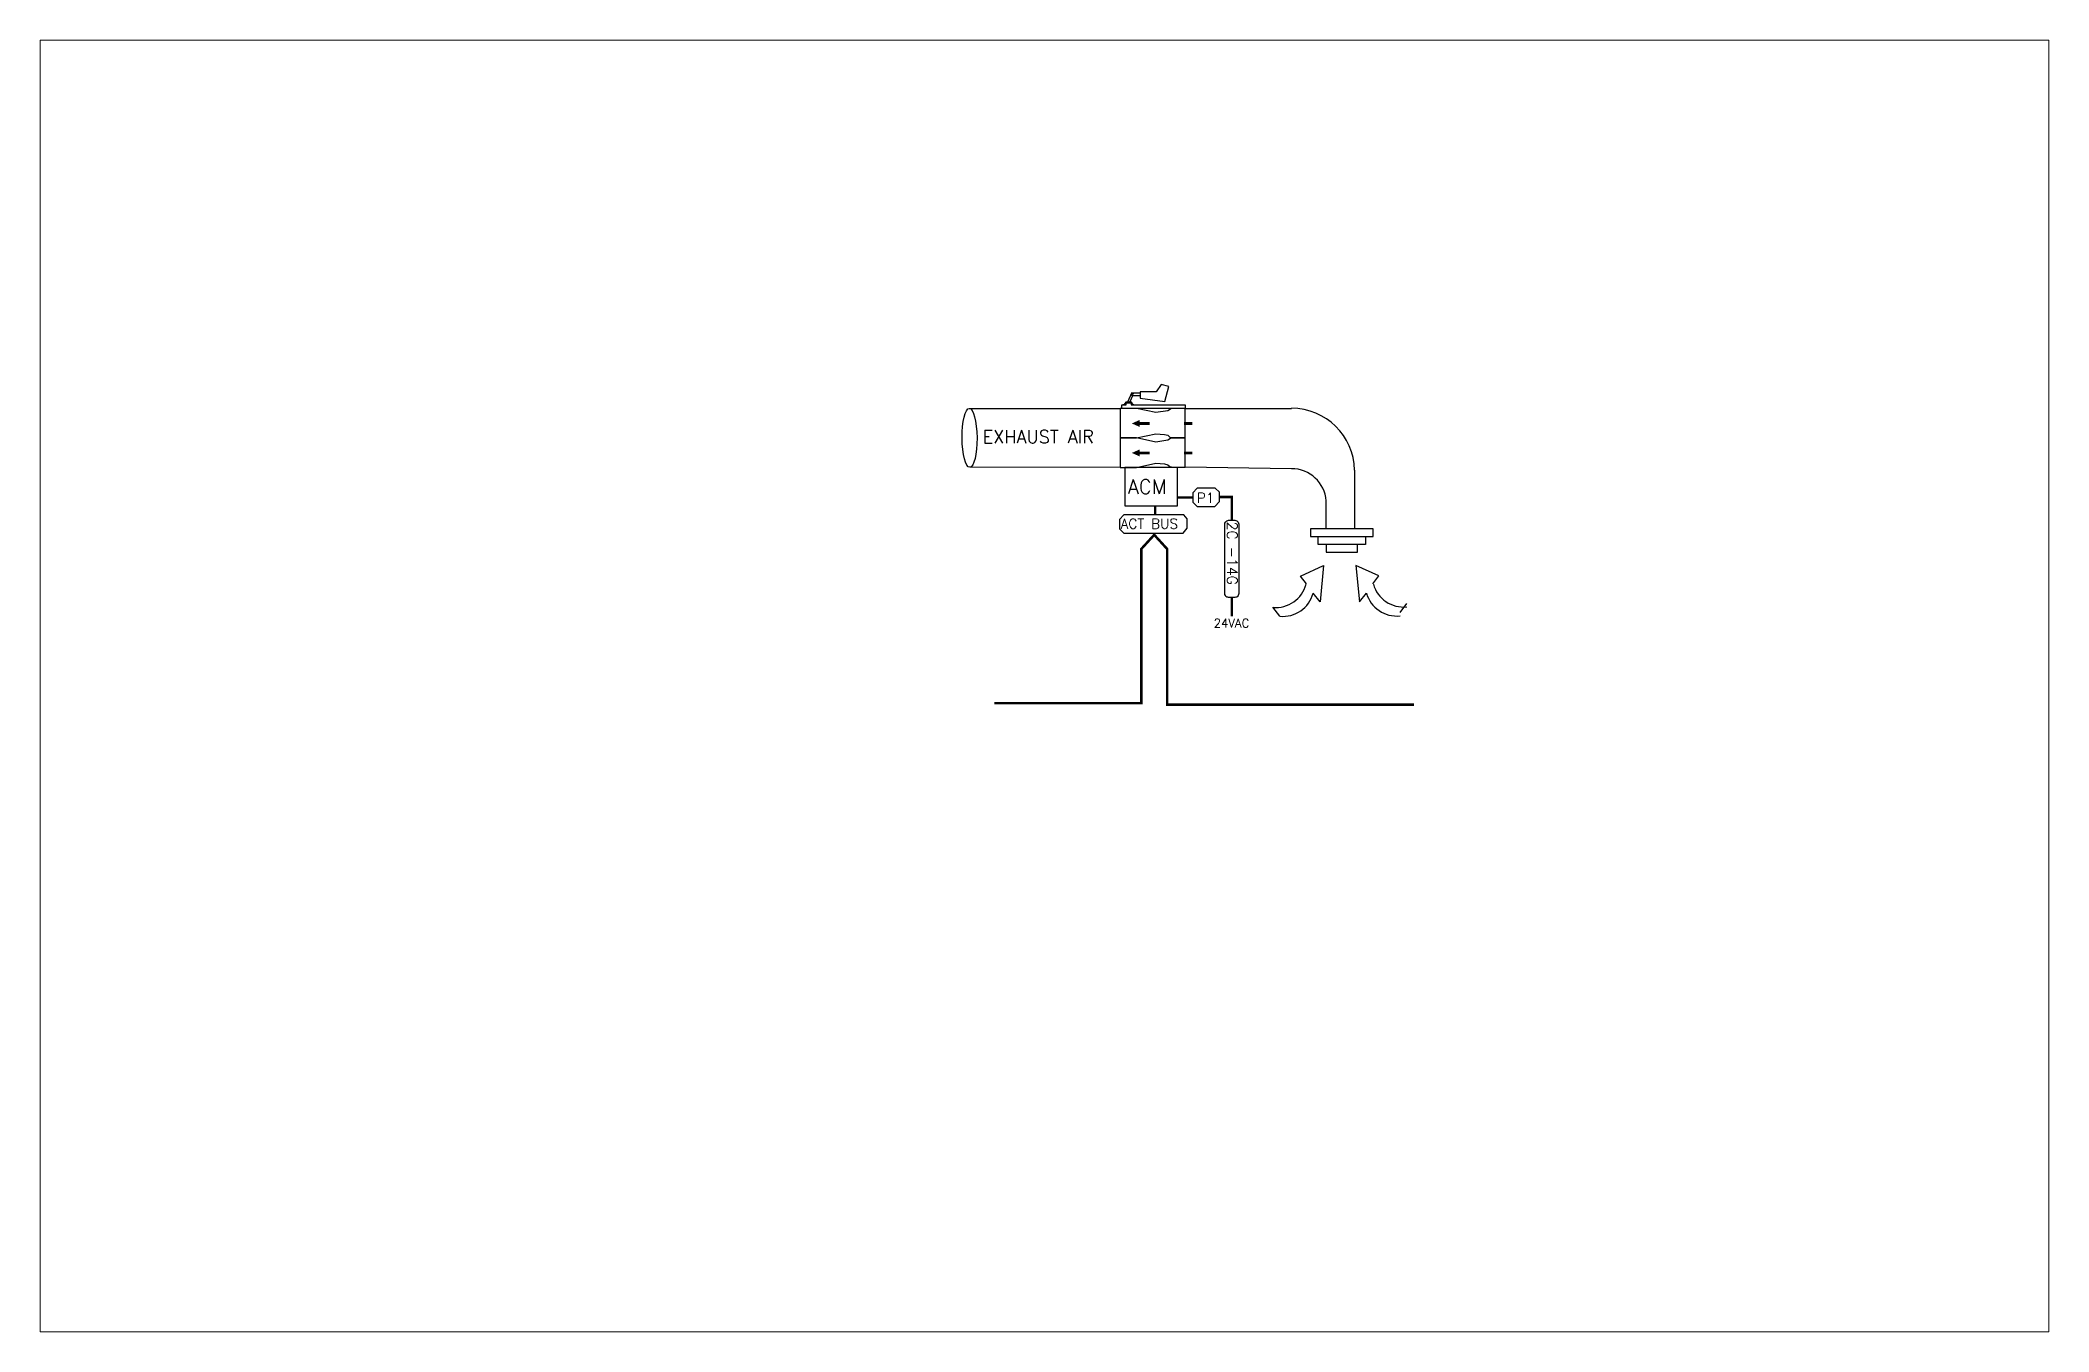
# Paper-space layout 'Layout1' of a CAD drawing. Extents: x 0.7 to 16.1, y 0.3 to 10.2.
# The model-space entities are those that its viewports show. They can reach past a viewport. Long polylines and large blocks are cut down to what shows.
import ezdxf

# ---------------------------------------------------------------- set-up
doc = ezdxf.new("R2010")
doc.units = 0
doc.header["$LTSCALE"] = 96
doc.header["$MEASUREMENT"] = 0
doc.layers.get('0').update_dxf_attribs({"linetype": 'CONTINUOUS'})
for name, color, linetype in [('GEX', 7, 'CONTINUOUS'), ('HOOD', 7, 'CONTINUOUS'), ('MVIEW', 1, 'CONTINUOUS'), ('SUP', 7, 'CONTINUOUS')]:
    doc.layers.add(name, color=color, linetype=linetype)
doc.styles.get("Standard").update_dxf_attribs({"font": 'ROMANS'})

msp = doc.modelspace()

# ---------------------------------------------------------------- linework, layer by layer
msp.add_ellipse((750.3, 691.2), major_axis=(-0.2, 21.7), ratio=0.253271)
at = {"layer": 'GEX', "color": 7, "linetype": 'Continuous', "lineweight": 25}
for points in [[(887.7, 725.1), (876, 725.1), (876, 720.5), (894.1, 717.9), (897.1, 729.1), (891.5, 730.5)], [(909, 712.9), (862.5, 712.9), (862.5, 715.4), (865.6, 715.4), (865.6, 717.1), (869.3, 717.1), (869.3, 715.4), (909, 715.4)], [(870.2, 723.6), (870.4, 723.8), (870.6, 723.9), (870.7, 723.8), (870.9, 723.6), (870.7, 723.4), (870.6, 723.3), (870.4, 723.4)], [(903.5, 669.4), (864.7, 669.4), (864.7, 641.2), (903.5, 641.2)]]:
    msp.add_lwpolyline(points, close=True, dxfattribs=at)
for points in [[(871.3, 715.6), (870.7, 715.6), (869.6, 717.5), (865.3, 717.5), (864, 715.6), (863.1, 715.6)], [(869.9, 724.5), (866.5, 717.5)], [(868.3, 717.5), (870.9, 722.8)], [(876.1, 724.1), (869.9, 724.1), (869.9, 722.5), (875.9, 722.5)]]:
    msp.add_lwpolyline(points, dxfattribs=at)
at = {"layer": 'GEX', "color": 7, "linetype": 'Continuous'}
msp.add_lwpolyline([(934.4, 644.3), (934.4, 651.1), (931.2, 654.1), (918, 654.1), (914.7, 650.7), (914.7, 643.8), (918, 640.7), (930.9, 640.7)], close=True, dxfattribs=at)
at = {"layer": 'GEX', "color": 7, "linetype": 'Continuous', "lineweight": 20, "const_width": 1.85}
msp.add_lwpolyline([(887, 634.6), (887, 641.3)], dxfattribs=at)
at = {"layer": 'GEX', "color": 7, "linetype": 'Continuous', "const_width": 1.85}
for points in [[(914.7, 647.3), (903.5, 647.3)], [(934.4, 647.7), (943.4, 647.7), (943.4, 630.5)], [(876.8, 605.6), (876.8, 495.9), (768.5, 495.9)], [(1077.7, 494.7), (895.8, 494.7), (895.8, 609.4), (886.3, 619.8), (876.8, 609.4), (876.8, 604.6)]]:
    msp.add_lwpolyline(points, dxfattribs=at)
at = {"layer": 'HOOD', "color": 0}
for p, q in [((750.1, 712.9), (861.1, 712.9)), ((873.2, 712.9), (861.1, 712.9)), ((861.1, 712.9), (861.1, 691.2)), ((887.5, 709.9), (873.2, 712.9)), ((896.3, 711.1), (887.5, 709.9)), ((899, 712.9), (896.3, 711.1)), ((909, 712.9), (899, 712.9)), ((909, 712.9), (987.4, 712.9)), ((909, 691.3), (909, 712.9)), ((873.2, 691.2), (861.1, 691.2)), ((861.1, 691.2), (861.1, 669.4)), ((861.1, 691.2), (873.2, 691.2)), ((873.2, 691.2), (887.5, 694.2)), ((887.5, 688.1), (873.2, 691.2)), ((887.5, 694.2), (893.9, 693.7)), ((896.3, 689.4), (887.5, 688.1)), ((893.9, 693.7), (896.3, 693.1)), ((896.3, 693.1), (897.9, 691.7)), ((899, 691.2), (896.3, 689.4)), ((897.9, 691.7), (899, 691.3)), ((899, 691.3), (909, 691.3)), ((909, 691.2), (899, 691.2)), ((909, 669.5), (909, 691.2)), ((861.1, 669.4), (750.5, 669.5)), ((861.1, 669.4), (873.2, 669.4)), ((873.2, 669.4), (887.5, 672.5)), ((887.5, 672.5), (893.9, 672)), ((893.9, 672), (896.3, 671.3)), ((896.3, 671.3), (897.9, 670)), ((897.9, 670), (899, 669.5)), ((899.2, 669.5), (899, 669.5)), ((899, 669.5), (909, 669.5)), ((987.4, 668.5), (909, 669.5)), ((1033.8, 667.4), (1033.8, 624.3)), ((1012.9, 624.3), (1012.9, 644.8)), ((1012.9, 624.3), (1001.4, 624.3)), ((1001.4, 624.3), (1001.4, 618.5)), ((1036, 624.3), (1012.9, 624.3)), ((1047.5, 624.3), (1036, 624.3)), ((1047.5, 618.5), (1047.5, 624.3)), ((1001.4, 618.5), (1047.5, 618.5)), ((1007.1, 612.7), (1007.1, 618.5)), ((1041.8, 612.7), (1007.1, 612.7)), ((1012.9, 612.7), (1012.9, 607)), ((1012.9, 607), (1036, 607)), ((1036, 607), (1036, 612.7)), ((1041.8, 618.5), (1041.8, 612.7)), ((994, 589.4), (1010.9, 597.2)), ((1010.9, 597.2), (1008.5, 570.5)), ((1034.8, 597.1), (1037.5, 570.5)), ((1051.8, 589.5), (1034.8, 597.1)), ((998.4, 583.7), (994, 589.4)), ((1008.5, 570.5), (1003.3, 576.9)), ((1037.5, 570.5), (1042.6, 576.9)), ((1047.4, 583.8), (1051.8, 589.5)), ((978.8, 559.9), (973.7, 566.5)), ((1067.3, 562.6), (1072.4, 569.3))]:
    msp.add_line(p, q, dxfattribs=at)
for points in [[(869.8, 701.8, 0, 5.23, 0), (875.7, 701.8, 5.23, 5.23, 0)], [(869.8, 680.1, 0, 5.23, 0), (875.7, 680.1, 5.23, 5.23, 0)]]:
    msp.add_lwpolyline(points, format="xyseb", dxfattribs=at)
at = {"layer": 'HOOD', "color": 0, "const_width": 2.04}
for points in [[(874.1, 701.8), (883, 701.8)], [(908.2, 701.8), (914.4, 701.8)], [(874.1, 680.1), (883, 680.1)], [(908.2, 680.1), (914.4, 680.1)]]:
    msp.add_lwpolyline(points, dxfattribs=at)
at = {"layer": 'HOOD', "color": 0}
for centre, radius, start, end in [((987.4, 666.6), 46.4, 1.0112, 90), ((987.4, 642.9), 25.6, 4.1744, 89.8926), ((975.8, 589.5), 23.2, 264.6728, 344.9895), ((980.9, 582.9), 23.2, 264.6728, 344.9895), ((1064.9, 583.2), 23.2, 195.6359, 275.9526), ((1070, 589.8), 23.2, 195.6359, 275.9526)]:
    msp.add_arc(centre, radius, start, end, dxfattribs=at)
at = {"layer": 'SUP', "color": 7, "linetype": 'Continuous'}
msp.add_lwpolyline([(910.6, 624.7), (910.6, 631.5), (908.1, 634.6), (864, 634.6), (860.7, 631.1), (860.7, 624.3), (864, 621.1), (907.7, 621.1)], close=True, dxfattribs=at)
at = {"layer": 'SUP', "color": 7, "lineweight": 25, "transparency": 33554687}
msp.add_lwpolyline([(941.1, 573.7), (940.4, 573.8), (939.8, 574), (939.1, 574.4), (938.7, 575.2), (938.4, 575.9), (938.3, 576.5), (938.3, 627.7), (938.4, 628.4), (938.7, 629.2), (939.1, 629.7), (939.8, 630.2), (940.4, 630.4), (941.1, 630.5), (945.7, 630.5), (946.3, 630.4), (947.2, 630.2), (947.7, 629.7), (948.2, 629.2), (948.4, 628.4), (948.5, 627.7), (948.5, 576.5), (948.4, 575.9), (948.2, 575.2), (947.7, 574.4), (947.2, 574), (946.3, 573.8), (945.7, 573.7)], close=True, dxfattribs=at)
at = {"layer": 'SUP', "color": 7, "linetype": 'Continuous', "const_width": 1.85}
msp.add_lwpolyline([(943.5, 573.7), (943.5, 559.9)], dxfattribs=at)

# ---------------------------------------------------------------- texts
at = {"layer": 'GEX', "color": 7, "linetype": 'Continuous'}
for s, height, p in [('ACM', 10.58, (866.8, 649.9)), ('P1', 7.35, (917.7, 643.3))]:
    msp.add_text(s, height=height, dxfattribs=at).set_placement(p)
at = {"layer": 'HOOD', "color": 0}
msp.add_text('EXHAUST AIR', height=9.556, dxfattribs=at).set_placement((759.9, 687.3))
at = {"layer": 'SUP', "color": 7, "linetype": 'Continuous'}
msp.add_text('ACT BUS', height=7.35, dxfattribs=at).set_placement((861.6, 624.3))
at = {"layer": 'SUP', "color": 7, "ltscale": 2}
msp.add_text('2C -14G', height=7.54, rotation=270, dxfattribs=at).set_placement((940, 629.5))
at = {"layer": 'SUP', "color": 7, "transparency": 33554687}
msp.add_text('24VAC', height=6.34, dxfattribs=at).set_placement((930, 551.6))

psp = doc.layouts.get("Layout1")

# ---------------------------------------------------------------- viewports
at = {"layer": 'MVIEW'}
psp.add_viewport(center=(8.368, 5.293), size=(15.405, 9.90426), view_center_point=(805.5, 508.5), view_height=951, dxfattribs=at)

doc.saveas('drawing.dxf')
